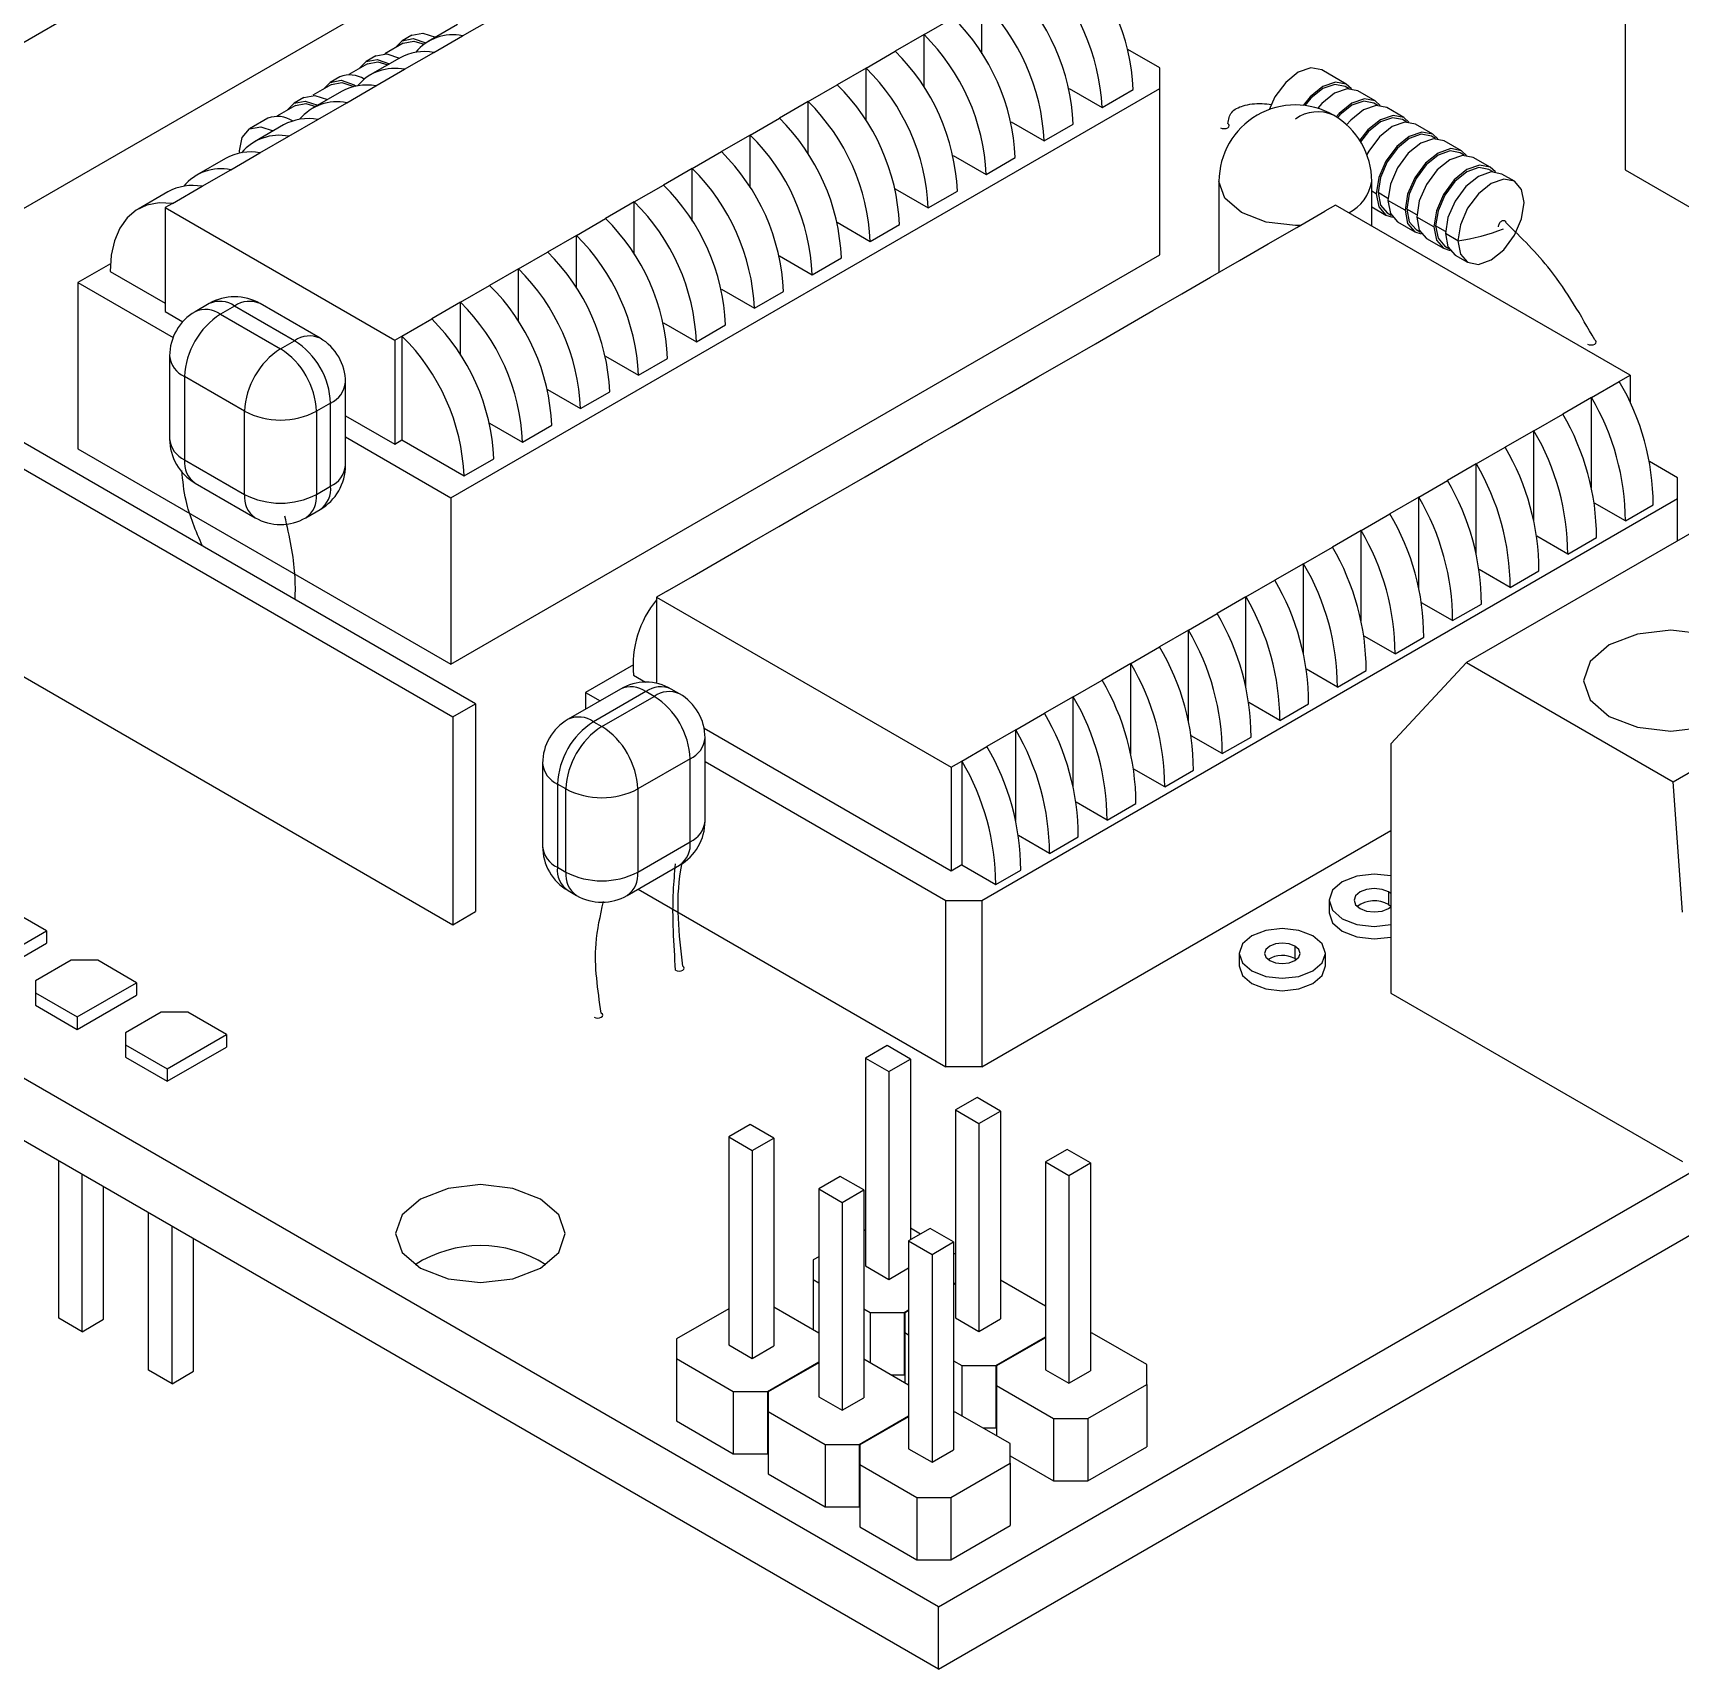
# Model space of a CAD drawing. Header units: millimetres. Extents: x 36 to 151, y 48 to 186.
# Drawn here: x 97.44 to 103.91, y 145.43 to 151.86 of the extents above; entities that cross this region are included whole.
import ezdxf

# ---------------------------------------------------------------- set-up
doc = ezdxf.new("R2010")
doc.units = ezdxf.units.MM

msp = doc.modelspace()

# ---------------------------------------------------------------- linework, layer by layer
at = {"color": 7, "linetype": 'Continuous', "lineweight": 25}
for p, q in [((96.6888, 151.4136), (99.4742, 153.0216)), ((96.6888, 150.7604), (99.4742, 152.3683)), ((103.6937, 152.302), (103.6937, 151.3222)), ((101.1655, 151.778), (101.1655, 151.985)), ((99.1246, 151.8488), (99.2392, 151.915)), ((100.9379, 151.8536), (101.0524, 151.9197)), ((98.9252, 151.8515), (98.8867, 151.8293)), ((99.1043, 151.8932), (98.9897, 151.8271)), ((99.0115, 151.7835), (99.1246, 151.8488)), ((100.9379, 151.8536), (100.8247, 151.7883)), ((100.9379, 151.6466), (100.9379, 151.8536)), ((98.8917, 151.8206), (98.8192, 151.7788)), ((98.8969, 151.7174), (99.0115, 151.7835)), ((100.7102, 151.7222), (100.8247, 151.7883)), ((101.8642, 151.7235), (101.7393, 151.7956)), ((98.7503, 151.739), (98.6778, 151.6972)), ((98.7838, 151.7699), (98.7453, 151.7476)), ((98.8766, 151.7618), (98.762, 151.6957)), ((100.7102, 151.7222), (100.597, 151.6568)), ((100.7102, 151.5151), (100.7102, 151.7222)), ((101.8642, 151.6418), (101.8642, 151.7235)), ((98.6088, 151.6573), (98.5364, 151.6155)), ((98.6424, 151.6883), (98.6038, 151.666)), ((98.7838, 151.6521), (98.8969, 151.7174)), ((100.4825, 151.5907), (100.597, 151.6568)), ((102.5973, 151.6589), (102.5005, 151.7148)), ((98.501, 151.6066), (98.4624, 151.5844)), ((98.6489, 151.6303), (98.5344, 151.5642)), ((98.6692, 151.5859), (98.7838, 151.6521)), ((99.0789, 150.0339), (101.8642, 151.6418)), ((100.4825, 151.5907), (100.3693, 151.5254)), ((100.4825, 151.3837), (100.4825, 151.5907)), ((101.5078, 151.6421), (101.6373, 151.5673)), ((101.6373, 151.5673), (101.7599, 151.6381)), ((101.8642, 150.9886), (101.8642, 151.6418)), ((102.6081, 151.6411), (102.5923, 151.6502)), ((102.7105, 151.5936), (102.643, 151.6325)), ((98.3595, 151.525), (98.2878, 151.4836)), ((98.4674, 151.5757), (98.3949, 151.5339)), ((98.5561, 151.5206), (98.6692, 151.5859)), ((100.2548, 151.4593), (100.3693, 151.5254)), ((102.7213, 151.5758), (102.7055, 151.5849)), ((102.8236, 151.5283), (102.7562, 151.5672)), ((98.4212, 151.4989), (98.3067, 151.4328)), ((98.4415, 151.4545), (98.5561, 151.5206)), ((100.2548, 151.4593), (100.1417, 151.394)), ((100.2548, 151.2522), (100.2548, 151.4593)), ((101.2801, 151.5107), (101.4096, 151.4359)), ((101.4096, 151.4359), (101.5242, 151.502)), ((102.8344, 151.5105), (102.8186, 151.5196)), ((102.9367, 151.4629), (102.8693, 151.5019)), ((98.3284, 151.3892), (98.4415, 151.4545)), ((102.9475, 151.4452), (102.9317, 151.4543)), ((103.0499, 151.3976), (102.9824, 151.4366)), ((106.634, 151.4442), (103.0696, 149.3865)), ((98.1935, 151.3675), (98.079, 151.3013)), ((98.2139, 151.3231), (98.3284, 151.3892)), ((100.0271, 151.3278), (100.1417, 151.394)), ((101.0524, 151.3792), (101.1819, 151.3044)), ((101.1819, 151.3044), (101.2965, 151.3706)), ((103.0607, 151.3798), (103.0449, 151.389)), ((103.163, 151.3323), (103.0956, 151.3713)), ((98.1007, 151.2578), (98.2139, 151.3231)), ((100.0271, 151.3278), (99.914, 151.2625)), ((100.0271, 151.1208), (100.0271, 151.3278)), ((102.097, 151.2772), (102.097, 150.9197)), ((102.697, 151.1021), (102.697, 151.2772)), ((103.1738, 151.3145), (103.158, 151.3237)), ((103.2578, 151.2776), (103.2087, 151.3059)), ((103.6937, 151.3222), (105.0581, 150.5345)), ((97.9658, 151.236), (97.8491, 151.1686)), ((97.984, 151.1903), (98.1007, 151.2578)), ((99.7994, 151.1964), (99.914, 151.2625)), ((100.8247, 151.2478), (100.9542, 151.173)), ((100.9542, 151.173), (101.0688, 151.2391)), ((102.715, 151.2288), (102.697, 151.2392)), ((102.7609, 151.2105), (102.7221, 151.2329)), ((102.8281, 151.1635), (102.7607, 151.2024)), ((95.678, 151.1414), (99.0867, 149.1736)), ((99.1755, 149.2248), (95.7668, 151.1927)), ((97.984, 151.1903), (97.9557, 151.174)), ((97.9557, 151.174), (98.8582, 150.653)), ((97.9557, 151.174), (97.9557, 150.7657)), ((99.7994, 151.1964), (99.6863, 151.1311)), ((99.7994, 150.9894), (99.7994, 151.1964)), ((102.4033, 151.0965), (102.5126, 151.1596)), ((102.555, 151.1841), (102.5126, 151.1596)), ((103.7125, 150.5159), (102.555, 151.1841)), ((102.697, 151.177), (102.753, 151.1447)), ((102.758, 151.1534), (102.7738, 151.1443)), ((102.874, 151.1452), (102.8352, 151.1676)), ((102.9413, 151.0982), (102.8738, 151.1371)), ((99.5717, 151.065), (99.6863, 151.1311)), ((100.597, 151.1163), (100.7266, 151.0415)), ((100.7266, 151.0415), (100.8411, 151.1077)), ((102.2902, 151.0312), (102.4033, 151.0965)), ((102.7987, 151.1183), (102.8662, 151.0794)), ((102.8712, 151.0881), (102.887, 151.0789)), ((102.9871, 151.0799), (102.9483, 151.1023)), ((103.036, 151.0435), (102.9869, 151.0718)), ((99.5717, 151.065), (99.4586, 150.9996)), ((99.5717, 150.8579), (99.5717, 151.065)), ((102.177, 150.9659), (102.2902, 151.0312)), ((102.9119, 151.053), (102.9793, 151.0141)), ((102.9843, 151.0227), (103.0001, 151.0136)), ((100.9941, 145.6776), (91.8032, 150.9834)), ((97.7406, 150.9535), (97.6132, 150.88)), ((99.0789, 149.3807), (101.8642, 150.9886)), ((99.344, 150.9335), (99.4586, 150.9996)), ((100.3693, 150.9849), (100.4989, 150.9101)), ((100.4989, 150.9101), (100.6134, 150.9762)), ((102.0639, 150.9005), (102.177, 150.9659)), ((103.025, 150.9877), (103.0741, 150.9594)), ((103.8811, 148.9181), (107.4455, 150.9757)), ((97.6132, 150.88), (97.9869, 150.6643)), ((97.6132, 150.88), (97.6132, 150.2267)), ((97.7399, 150.923), (97.9557, 150.7984)), ((99.344, 150.9335), (99.2309, 150.8682)), ((99.344, 150.7265), (99.344, 150.9335)), ((101.9507, 150.8352), (102.0639, 150.9005)), ((99.1163, 150.8021), (99.2309, 150.8682)), ((100.1416, 150.8534), (100.2712, 150.7787)), ((100.2712, 150.7787), (100.3857, 150.8448)), ((101.8376, 150.7699), (101.9507, 150.8352)), ((97.9557, 150.7657), (98.0249, 150.7258)), ((98.1287, 150.797), (98.0733, 150.765)), ((98.2287, 150.7871), (98.1733, 150.7551)), ((98.1733, 150.7551), (98.4091, 150.619)), ((98.4645, 150.651), (98.2287, 150.7871)), ((98.5645, 150.6609), (98.3287, 150.797)), ((99.1163, 150.8021), (99.0032, 150.7368)), ((99.1163, 150.595), (99.1163, 150.8021)), ((101.7245, 150.7046), (101.8376, 150.7699)), ((100.9941, 145.4327), (91.8032, 150.7385)), ((98.8864, 150.6693), (99.0032, 150.7368)), ((99.9139, 150.722), (100.0435, 150.6472)), ((100.0435, 150.6472), (100.158, 150.7133)), ((101.6113, 150.6393), (101.7245, 150.7046)), ((98.4091, 150.619), (98.4645, 150.651)), ((98.8582, 150.653), (98.8864, 150.6693)), ((98.8582, 150.653), (98.8582, 150.2447)), ((98.8864, 150.6693), (98.8864, 150.2611)), ((101.4982, 150.574), (101.6113, 150.6393)), ((97.9733, 150.5918), (97.9733, 150.2652)), ((99.6862, 150.5906), (99.8158, 150.5158)), ((99.8158, 150.5158), (99.9304, 150.5819)), ((101.3851, 150.5087), (101.4982, 150.574)), ((98.2677, 150.3741), (98.0319, 150.5102)), ((98.0319, 150.5102), (98.0319, 150.1836)), ((101.2719, 150.4434), (101.3851, 150.5087)), ((103.5608, 150.4283), (103.67, 150.4914)), ((103.67, 150.4914), (103.7125, 150.5159)), ((103.7125, 150.5159), (103.7125, 150.4079)), ((98.6645, 150.1611), (98.6645, 150.4877)), ((99.4586, 150.4591), (99.5881, 150.3843)), ((99.5881, 150.3843), (99.7027, 150.4505)), ((101.1588, 150.378), (101.2719, 150.4434)), ((103.5608, 150.4283), (103.4476, 150.363)), ((103.5608, 150.0728), (103.5608, 150.4283)), ((98.2677, 150.0475), (98.2677, 150.3741)), ((98.6059, 150.406), (98.5505, 150.3741)), ((98.5505, 150.3741), (98.5505, 150.0475)), ((98.6059, 150.0794), (98.6059, 150.406)), ((101.0456, 150.3127), (101.1588, 150.378)), ((103.3345, 150.2977), (103.4476, 150.363)), ((95.678, 150.3248), (99.0867, 148.357)), ((98.6645, 150.3566), (98.8582, 150.2447)), ((99.2309, 150.3277), (99.3604, 150.2529)), ((99.3604, 150.2529), (99.475, 150.319)), ((100.9325, 150.2474), (101.0456, 150.3127)), ((103.3345, 150.2977), (103.2213, 150.2324)), ((103.3345, 149.9422), (103.3345, 150.2977)), ((98.6645, 150.2731), (99.0789, 150.0339)), ((98.8582, 150.2447), (98.8864, 150.2611)), ((98.8864, 150.2611), (99.1305, 150.1202)), ((100.8194, 150.1821), (100.9325, 150.2474)), ((103.1082, 150.167), (103.2213, 150.2324)), ((97.6132, 150.2267), (99.0789, 149.3807)), ((98.0319, 150.1836), (98.2677, 150.0475)), ((99.1305, 150.1202), (99.2473, 150.1876)), ((100.7062, 150.1168), (100.8194, 150.1821)), ((103.1082, 150.167), (102.9951, 150.1017)), ((103.1082, 149.8116), (103.1082, 150.167)), ((103.8994, 150.1127), (103.7883, 150.1768)), ((100.5931, 150.0515), (100.7062, 150.1168)), ((102.8819, 150.0364), (102.9951, 150.1017)), ((103.8994, 150.031), (103.8994, 150.1127)), ((98.0733, 150.092), (98.3091, 149.9559)), ((98.5505, 150.0475), (98.6059, 150.0794)), ((100.48, 149.9862), (100.5931, 150.0515)), ((102.8819, 150.0364), (102.7688, 149.9711)), ((102.8819, 149.6809), (102.8819, 150.0364)), ((98.5091, 149.9559), (98.5645, 149.9879)), ((99.0789, 150.0339), (99.0789, 149.3807)), ((100.3668, 149.9209), (100.48, 149.9862)), ((100.9941, 145.6776), (108.5003, 150.0109)), ((101.1646, 148.4522), (103.8994, 150.031)), ((102.6557, 149.9058), (102.7688, 149.9711)), ((103.6938, 149.9432), (103.5721, 150.0135)), ((103.6938, 149.9432), (103.803, 150.0063)), ((103.8994, 149.8656), (103.8994, 150.031)), ((100.2537, 149.8555), (100.3668, 149.9209)), ((102.6557, 149.9058), (102.5425, 149.8405)), ((102.6557, 149.5503), (102.6557, 149.9058)), ((100.1406, 149.7902), (100.2537, 149.8555)), ((103.4675, 149.8126), (103.3458, 149.8829)), ((103.4675, 149.8126), (103.5806, 149.8779)), ((100.0274, 149.7249), (100.1406, 149.7902)), ((102.4294, 149.7752), (102.5425, 149.8405)), ((99.9292, 149.6682), (100.0274, 149.7249)), ((100.9941, 145.4327), (108.5003, 149.7659)), ((102.4294, 149.7752), (102.3163, 149.7099)), ((102.4294, 149.4197), (102.4294, 149.7752)), ((103.2412, 149.682), (103.1195, 149.7522)), ((103.2412, 149.682), (103.3544, 149.7473)), ((99.9292, 149.6682), (99.8868, 149.6437)), ((102.2031, 149.6445), (102.3163, 149.7099)), ((99.8868, 149.6437), (99.8868, 149.305)), ((99.8868, 149.6437), (101.0443, 148.9756)), ((102.2031, 149.6445), (102.09, 149.5792)), ((102.2031, 149.2891), (102.2031, 149.6445)), ((103.0149, 149.5514), (102.8932, 149.6216)), ((103.0149, 149.5514), (103.1281, 149.6167)), ((101.9768, 149.5139), (102.09, 149.5792)), ((101.9768, 149.5139), (101.8637, 149.4486)), ((101.9768, 149.1584), (101.9768, 149.5139)), ((102.7887, 149.4207), (102.667, 149.491)), ((102.7887, 149.4207), (102.9018, 149.486)), ((101.7506, 149.3833), (101.8637, 149.4486)), ((99.796, 149.3779), (99.6079, 149.2692)), ((99.7962, 149.3368), (99.8434, 149.3095)), ((101.7506, 149.3833), (101.6374, 149.318)), ((101.7506, 149.0278), (101.7506, 149.3833)), ((102.5624, 149.2901), (102.4407, 149.3604)), ((102.5624, 149.2901), (102.6755, 149.3554)), ((103.0696, 149.3865), (102.7725, 149.0681)), ((103.0696, 149.3865), (103.8811, 148.9181)), ((99.7447, 149.2827), (99.539, 149.164)), ((99.6079, 149.2692), (99.6646, 149.2365)), ((99.6079, 149.2692), (99.6079, 149.2038)), ((99.8447, 149.2728), (99.639, 149.1541)), ((99.8775, 149.2539), (99.8447, 149.2728)), ((99.9775, 149.2638), (99.9446, 149.2827)), ((101.5243, 149.2527), (101.6374, 149.318)), ((99.0867, 149.1736), (99.1755, 149.2248)), ((99.1755, 149.2248), (99.1755, 148.4083)), ((99.6718, 149.1351), (99.8775, 149.2539)), ((101.5243, 149.2527), (101.4112, 149.1873)), ((101.5243, 148.8972), (101.5243, 149.2527)), ((102.3361, 149.1595), (102.2144, 149.2297)), ((102.3361, 149.1595), (102.4493, 149.2248)), ((99.0867, 149.1736), (99.0867, 148.357)), ((99.639, 149.1541), (99.6718, 149.1351)), ((101.298, 149.122), (101.4112, 149.1873)), ((101.0443, 148.5673), (100.0741, 149.1274)), ((100.0775, 148.7639), (100.0775, 149.0906)), ((101.298, 149.122), (101.1849, 149.0567)), ((101.298, 148.7666), (101.298, 149.122)), ((102.1098, 149.0289), (101.9881, 149.0991)), ((102.1098, 149.0289), (102.223, 149.0942)), ((102.7725, 149.0681), (102.7725, 148.0882)), ((100.0189, 149.0089), (99.8132, 148.8902)), ((100.0189, 148.6823), (100.0189, 149.0089)), ((101.0443, 148.9756), (101.0867, 149)), ((101.0867, 149), (101.1849, 149.0567)), ((101.0867, 149), (101.0867, 148.5918)), ((99.439, 148.9908), (99.439, 148.6641)), ((100.0775, 148.9981), (101.0231, 148.4522)), ((101.0443, 148.9756), (101.0443, 148.5673)), ((101.8836, 148.8982), (101.7619, 148.9685)), ((101.8836, 148.8982), (101.9967, 148.9635)), ((99.5304, 148.8902), (99.4975, 148.9091)), ((99.4975, 148.9091), (99.4975, 148.5825)), ((99.5304, 148.5635), (99.5304, 148.8902)), ((99.8132, 148.8902), (99.8132, 148.5635)), ((103.9182, 148.4067), (103.8811, 148.9181)), ((101.6573, 148.7676), (101.5356, 148.8379)), ((101.6573, 148.7676), (101.7704, 148.8329)), ((99.8132, 148.5635), (100.0189, 148.6823)), ((101.1646, 147.799), (102.7725, 148.7272)), ((101.431, 148.637), (101.3093, 148.7072)), ((101.431, 148.637), (101.5442, 148.7023)), ((99.4975, 148.5825), (99.5304, 148.5635)), ((99.7718, 148.472), (99.9775, 148.5907)), ((101.0867, 148.5918), (101.0443, 148.5673)), ((101.0867, 148.5918), (101.2197, 148.515)), ((101.2197, 148.515), (101.3179, 148.5717)), ((99.539, 148.4909), (99.5718, 148.472)), ((99.8146, 148.4967), (101.0231, 147.799)), ((102.7636, 148.4854), (102.7636, 148.4364)), ((97.4896, 148.3332), (97.3372, 148.4212)), ((101.0231, 147.799), (101.0231, 148.4522)), ((101.0231, 148.4522), (101.1646, 148.4522)), ((101.1646, 148.4522), (101.1646, 147.799)), ((102.5293, 148.453), (102.5293, 148.404)), ((102.7636, 148.4364), (102.7725, 148.4303)), ((99.0867, 148.357), (99.1755, 148.4083)), ((97.2569, 148.1989), (97.4896, 148.3332)), ((97.4896, 148.3332), (97.4896, 148.2842)), ((97.2569, 148.1499), (97.4896, 148.2842)), ((102.1764, 148.2442), (102.1764, 148.1952)), ((102.395, 148.2726), (102.395, 148.2236)), ((102.395, 148.2236), (102.401, 148.2197)), ((102.5153, 148.1952), (102.5153, 148.2442)), ((97.5867, 148.2171), (97.4466, 148.1363)), ((97.6907, 148.2171), (97.5867, 148.2171)), ((97.8432, 148.1291), (97.6907, 148.2171)), ((97.4466, 148.1363), (97.4466, 148.0893)), ((97.6104, 147.9948), (97.8432, 148.1291)), ((97.8432, 148.1291), (97.8432, 148.0801)), ((97.4466, 148.0893), (97.6104, 147.9948)), ((97.4466, 148.0893), (97.4466, 148.0403)), ((97.4466, 148.0403), (97.6104, 147.9458)), ((97.6104, 147.9458), (97.8432, 148.0801)), ((102.7725, 148.0882), (103.9182, 147.4269)), ((97.6104, 147.9948), (97.6104, 147.9458)), ((97.9402, 148.013), (97.8002, 147.9322)), ((98.0443, 148.013), (97.9402, 148.013)), ((98.1967, 147.925), (98.0443, 148.013)), ((97.8002, 147.9322), (97.8002, 147.8852)), ((97.964, 147.7906), (98.1967, 147.925)), ((98.1967, 147.925), (98.1967, 147.876)), ((97.8002, 147.8852), (97.8002, 147.8362)), ((97.8002, 147.8852), (97.964, 147.7906)), ((97.8002, 147.8362), (97.964, 147.7417)), ((97.964, 147.7417), (98.1967, 147.876)), ((100.7927, 147.8821), (100.7078, 147.8331)), ((100.8846, 147.829), (100.7927, 147.8821)), ((97.964, 147.7906), (97.964, 147.7417)), ((100.7078, 147.8331), (100.7998, 147.78)), ((100.7078, 147.8331), (100.7078, 147.0166)), ((100.7998, 147.78), (100.8846, 147.829)), ((100.7998, 147.78), (100.7998, 146.9635)), ((100.8846, 147.829), (100.8846, 147.1187)), ((101.1646, 147.799), (101.0231, 147.799)), ((101.1462, 147.678), (101.0614, 147.629)), ((101.2382, 147.6249), (101.1462, 147.678)), ((101.0614, 147.629), (101.0614, 146.8125)), ((101.0614, 147.629), (101.1533, 147.5759)), ((101.1533, 147.5759), (101.2382, 147.6249)), ((101.1533, 147.5759), (101.1533, 146.7594)), ((101.2382, 147.6249), (101.2382, 146.8084)), ((100.2553, 147.5718), (100.1704, 147.5229)), ((100.1704, 147.5229), (100.2623, 147.4698)), ((100.1704, 147.5229), (100.1704, 146.7063)), ((100.3472, 147.5188), (100.2553, 147.5718)), ((100.2623, 147.4698), (100.3472, 147.5188)), ((100.3472, 147.5188), (100.3472, 146.7022)), ((100.2623, 147.4698), (100.2623, 146.6533)), ((101.4998, 147.4739), (101.4149, 147.4249)), ((101.5917, 147.4208), (101.4998, 147.4739)), ((97.5373, 146.8107), (97.5373, 147.4283)), ((101.4149, 147.4249), (101.5069, 147.3718)), ((101.4149, 147.4249), (101.4149, 146.6084)), ((101.5069, 147.3718), (101.5917, 147.4208)), ((101.5917, 147.4208), (101.5917, 146.6043)), ((97.6292, 146.7576), (97.6292, 147.3752)), ((97.7141, 146.8066), (97.7141, 147.3262)), ((100.6088, 147.3677), (100.524, 147.3188)), ((100.524, 147.3188), (100.6159, 147.2657)), ((100.524, 147.3188), (100.524, 146.5022)), ((100.7008, 147.3147), (100.6088, 147.3677)), ((101.5069, 147.3718), (101.5069, 146.5553)), ((100.6159, 147.2657), (100.7008, 147.3147)), ((100.6159, 147.2657), (100.6159, 146.4492)), ((100.7008, 147.3147), (100.7008, 146.4981)), ((97.8908, 146.6066), (97.8908, 147.2242)), ((97.9828, 146.5535), (97.9828, 147.1711)), ((100.7078, 147.1587), (100.7008, 147.1546)), ((100.9624, 147.1636), (100.8775, 147.1147)), ((100.9244, 147.1417), (100.8846, 147.1646)), ((101.0543, 147.1106), (100.9624, 147.1636)), ((98.0676, 146.6025), (98.0676, 147.1221)), ((100.8775, 147.1147), (100.9695, 147.0616)), ((100.8775, 147.1147), (100.8775, 146.2981)), ((100.9695, 147.0616), (101.0543, 147.1106)), ((100.9695, 147.0616), (100.9695, 146.2451)), ((101.0543, 147.1106), (101.0543, 146.294)), ((101.0614, 147.0626), (101.0543, 147.0667)), ((100.524, 147.0525), (100.502, 147.0399)), ((100.502, 147.0399), (100.502, 146.9626)), ((100.7078, 147.0166), (100.7998, 146.9635)), ((100.7998, 146.9635), (100.8775, 147.0084)), ((100.502, 146.9626), (100.524, 146.9499)), ((100.502, 146.9626), (100.502, 146.765)), ((101.0543, 146.9457), (101.0614, 146.9498)), ((101.0614, 146.9464), (101.0543, 146.9423)), ((101.4149, 146.8585), (101.2382, 146.9605)), ((97.6292, 146.7576), (97.5373, 146.8107)), ((97.6292, 146.7576), (97.7141, 146.8066)), ((100.1704, 146.8484), (99.9646, 146.7296)), ((100.524, 146.7524), (100.3472, 146.8544)), ((100.7008, 146.8478), (100.7258, 146.8334)), ((100.7258, 146.8334), (100.8597, 146.8334)), ((100.7258, 146.8334), (100.7258, 146.6358)), ((100.8597, 146.8334), (100.8775, 146.8436)), ((100.8597, 146.8334), (100.8597, 146.5884)), ((100.8775, 146.8403), (100.8627, 146.8317)), ((100.8627, 146.8317), (100.8627, 146.7544)), ((101.0614, 146.8125), (101.1533, 146.7594)), ((101.1533, 146.7594), (101.2382, 146.8084)), ((100.8627, 146.7544), (100.8775, 146.7458)), ((100.8627, 146.7544), (100.8627, 146.5568)), ((101.2204, 146.6252), (101.4149, 146.7375)), ((101.4149, 146.7341), (101.2233, 146.6235)), ((101.5982, 146.7527), (101.5917, 146.7527)), ((101.8134, 146.6285), (101.5982, 146.7527)), ((99.9646, 146.7296), (99.9646, 146.6523)), ((100.1704, 146.7063), (100.2623, 146.6533)), ((100.2623, 146.6533), (100.3472, 146.7022)), ((97.9828, 146.5535), (97.8908, 146.6066)), ((99.9646, 146.6523), (100.1884, 146.5231)), ((99.9646, 146.6523), (99.9646, 146.4074)), ((100.3223, 146.5231), (100.524, 146.6395)), ((100.524, 146.6361), (100.3253, 146.5214)), ((100.8775, 146.5483), (100.7008, 146.6503)), ((101.0543, 146.6437), (101.0865, 146.6252)), ((101.0865, 146.6252), (101.2204, 146.6252)), ((101.0865, 146.6252), (101.0865, 146.4276)), ((101.2204, 146.6252), (101.2204, 146.3802)), ((101.2233, 146.6235), (101.2233, 146.5462)), ((101.4149, 146.6084), (101.5069, 146.5553)), ((101.8134, 146.5512), (101.8134, 146.6285)), ((97.9828, 146.5535), (98.0676, 146.6025)), ((100.808, 146.5884), (100.8597, 146.5884)), ((100.8597, 146.5884), (100.8627, 146.5901)), ((101.2233, 146.5462), (101.4471, 146.417)), ((101.2233, 146.5462), (101.2233, 146.3487)), ((101.5069, 146.5553), (101.5917, 146.6043)), ((101.581, 146.417), (101.8134, 146.5512)), ((101.8134, 146.5512), (101.8134, 146.3062)), ((100.1884, 146.5231), (100.1884, 146.2782)), ((100.1884, 146.5231), (100.3223, 146.5231)), ((100.3223, 146.5231), (100.3223, 146.2782)), ((100.3253, 146.5214), (100.3253, 146.4441)), ((100.524, 146.5022), (100.6159, 146.4492)), ((100.6159, 146.4492), (100.7008, 146.4981)), ((100.3253, 146.4441), (100.5491, 146.3149)), ((100.3253, 146.4441), (100.3253, 146.1992)), ((100.683, 146.3149), (100.8775, 146.4273)), ((100.8775, 146.4239), (100.6859, 146.3132)), ((101.0608, 146.4424), (101.0543, 146.4424)), ((101.276, 146.3182), (101.0608, 146.4424)), ((101.4471, 146.417), (101.4471, 146.172)), ((101.4471, 146.417), (101.581, 146.417)), ((101.581, 146.417), (101.581, 146.172)), ((99.9646, 146.4074), (100.1884, 146.2782)), ((101.1686, 146.3802), (101.2204, 146.3802)), ((101.2204, 146.3802), (101.2233, 146.3819)), ((100.5491, 146.3149), (100.5491, 146.07)), ((100.5491, 146.3149), (100.683, 146.3149)), ((100.683, 146.3149), (100.683, 146.07)), ((100.6859, 146.3132), (100.6859, 146.236)), ((100.8775, 146.2981), (100.9695, 146.2451)), ((100.9695, 146.2451), (101.0543, 146.294)), ((101.276, 146.2409), (101.276, 146.3182)), ((101.581, 146.172), (101.8134, 146.3062)), ((100.1884, 146.2782), (100.3223, 146.2782)), ((100.3223, 146.2782), (100.3253, 146.2798)), ((100.6859, 146.236), (100.9097, 146.1068)), ((100.6859, 146.236), (100.6859, 145.991)), ((101.0436, 146.1068), (101.276, 146.2409)), ((101.276, 146.2708), (101.4471, 146.172)), ((101.276, 146.2409), (101.276, 145.996)), ((100.3253, 146.1992), (100.5491, 146.07)), ((101.4471, 146.172), (101.581, 146.172)), ((100.9097, 146.1068), (101.0436, 146.1068)), ((100.9097, 146.1068), (100.9097, 145.8618)), ((101.0436, 146.1068), (101.0436, 145.8618)), ((100.5491, 146.07), (100.683, 146.07)), ((100.683, 146.07), (100.6859, 146.0717)), ((100.6859, 145.991), (100.9097, 145.8618)), ((101.0436, 145.8618), (101.276, 145.996)), ((100.9097, 145.8618), (101.0436, 145.8618)), ((100.9941, 145.4327), (100.9941, 145.6776))]:
    msp.add_line(p, q, dxfattribs=at)
at = {"color": 7, "linetype": 'Continuous', "lineweight": 25, "flags": 128}
for points in [[(98.9252, 151.8515), (98.9688, 151.86), (99.018, 151.8434)], [(98.8613, 151.8031), (98.8867, 151.8293), (98.9303, 151.8378), (98.9798, 151.8209)], [(98.8917, 151.8206), (98.933, 151.8286), (98.9732, 151.8163)], [(98.7198, 151.7214), (98.7452, 151.7476), (98.7888, 151.7561), (98.838, 151.7395)], [(98.7503, 151.739), (98.7915, 151.747), (98.8306, 151.7352)], [(98.7838, 151.7699), (98.8274, 151.7784), (98.8766, 151.7618)], [(102.5005, 151.7148), (102.4584, 151.7229), (102.4087, 151.7057), (102.359, 151.6655), (102.3168, 151.6087), (102.2936, 151.5588)], [(98.5784, 151.6398), (98.6038, 151.666), (98.6474, 151.6745), (98.6988, 151.6566), (98.707, 151.6516)], [(98.6088, 151.6573), (98.6501, 151.6654), (98.697, 151.6494)], [(102.6173, 151.6407), (102.5973, 151.6589), (102.5552, 151.6671), (102.5055, 151.6498), (102.4558, 151.6097), (102.4281, 151.5756)], [(102.5923, 151.6502), (102.5525, 151.658), (102.5055, 151.6416), (102.4585, 151.6037), (102.4347, 151.5749)], [(98.437, 151.5581), (98.4624, 151.5844), (98.506, 151.5928), (98.5552, 151.5762)], [(98.501, 151.6066), (98.5445, 151.6151), (98.5937, 151.5985)], [(102.643, 151.6325), (102.6009, 151.6407), (102.5512, 151.6234), (102.5015, 151.5833), (102.4848, 151.5641)], [(102.7304, 151.5754), (102.7105, 151.5936), (102.6683, 151.6017), (102.6186, 151.5845), (102.5689, 151.5443), (102.557, 151.531)], [(102.7055, 151.5849), (102.6656, 151.5926), (102.6186, 151.5763), (102.5716, 151.5384), (102.5621, 151.5277)], [(98.4674, 151.5757), (98.5087, 151.5837), (98.5477, 151.5719)], [(102.7562, 151.5672), (102.714, 151.5754), (102.6643, 151.5581), (102.6146, 151.518), (102.5985, 151.4995)], [(102.8436, 151.5101), (102.8236, 151.5282), (102.7815, 151.5364), (102.7318, 151.5192), (102.682, 151.479), (102.65, 151.4385)], [(102.8186, 151.5196), (102.7788, 151.5273), (102.7318, 151.511), (102.6847, 151.4731), (102.6534, 151.4331)], [(98.2487, 151.3881), (98.2485, 151.3966), (98.2587, 151.4501), (98.2878, 151.4836), (98.3314, 151.492), (98.3806, 151.4754)], [(102.103, 151.488), (102.1095, 151.4855), (102.1171, 151.4846), (102.1248, 151.4855), (102.1313, 151.488), (102.1356, 151.4917), (102.1371, 151.4962), (102.1356, 151.5006), (102.1313, 151.5043)], [(102.8693, 151.5019), (102.8272, 151.5101), (102.7774, 151.4928), (102.7277, 151.4527), (102.6856, 151.3958), (102.6781, 151.3821)], [(102.9567, 151.4448), (102.9368, 151.4629), (102.8946, 151.4711), (102.8449, 151.4538), (102.7952, 151.4137), (102.753, 151.3569), (102.7249, 151.2919), (102.715, 151.2288)], [(102.9317, 151.4543), (102.8919, 151.462), (102.8449, 151.4457), (102.7979, 151.4077), (102.758, 151.354), (102.7314, 151.2926), (102.7221, 151.2329)], [(102.9824, 151.4366), (102.9403, 151.4447), (102.8906, 151.4275), (102.8409, 151.3873), (102.7987, 151.3305), (102.7706, 151.2656), (102.7607, 151.2024)], [(103.0698, 151.3794), (103.0499, 151.3976), (103.0077, 151.4058), (102.958, 151.3885), (102.9083, 151.3484), (102.8662, 151.2916), (102.838, 151.2266), (102.8281, 151.1635)], [(103.0449, 151.389), (103.005, 151.3967), (102.958, 151.3804), (102.911, 151.3424), (102.8712, 151.2887), (102.8445, 151.2273), (102.8352, 151.1676)], [(103.0956, 151.3713), (103.0534, 151.3794), (103.0037, 151.3622), (102.954, 151.322), (102.9119, 151.2652), (102.8837, 151.2003), (102.8738, 151.1371)], [(103.183, 151.3141), (103.163, 151.3323), (103.1209, 151.3405), (103.0712, 151.3232), (103.0215, 151.2831), (102.9793, 151.2262), (102.9511, 151.1613), (102.9413, 151.0982)], [(103.158, 151.3237), (103.1182, 151.3314), (103.0712, 151.3151), (103.0242, 151.2771), (102.9843, 151.2234), (102.9577, 151.162), (102.9483, 151.1023)], [(102.4171, 151.1044), (102.397, 151.104), (102.2822, 151.1172), (102.1849, 151.1548), (102.1199, 151.211), (102.097, 151.2772)], [(103.2087, 151.3059), (103.1666, 151.3141), (103.1169, 151.2968), (103.0671, 151.2567), (103.025, 151.1999), (102.9968, 151.1349), (102.9869, 151.0718)], [(103.036, 151.0435), (103.0459, 150.9918), (103.0741, 150.9594), (103.1162, 150.9512), (103.166, 150.9685), (103.2157, 151.0086), (103.2578, 151.0654), (103.286, 151.1304), (103.2959, 151.1935), (103.286, 151.2452), (103.2578, 151.2776), (103.2157, 151.2858), (103.166, 151.2685), (103.1162, 151.2284), (103.0741, 151.1715), (103.0459, 151.1066), (103.036, 151.0435)], [(102.715, 151.2288), (102.7249, 151.1771), (102.753, 151.1447), (102.7788, 151.1365)], [(102.7221, 151.2329), (102.7314, 151.184), (102.758, 151.1534), (102.758, 151.1534)], [(102.7607, 151.2024), (102.7706, 151.1507), (102.7987, 151.1183), (102.7987, 151.1183)], [(97.984, 151.1903), (97.932, 151.1929), (97.8842, 151.1841), (97.8419, 151.1642), (97.8059, 151.1337), (97.7771, 151.0933), (97.7562, 151.0439), (97.7437, 150.9866), (97.7399, 150.923)], [(102.8281, 151.1635), (102.838, 151.1118), (102.8662, 151.0794), (102.8919, 151.0712)], [(102.8352, 151.1676), (102.8445, 151.1187), (102.8712, 151.0881), (102.8712, 151.0881)], [(102.8738, 151.1371), (102.8837, 151.0854), (102.9119, 151.053), (102.9119, 151.053)], [(102.9413, 151.0982), (102.9511, 151.0465), (102.9793, 151.0141), (103.005, 151.0059)], [(102.9483, 151.1023), (102.9577, 151.0534), (102.9843, 151.0227), (102.9843, 151.0227)], [(102.9869, 151.0718), (102.9968, 151.0201), (103.025, 150.9877), (103.025, 150.9877)], [(103.5455, 150.6381), (103.5519, 150.6355), (103.5596, 150.6347), (103.5673, 150.6355), (103.5737, 150.6381), (103.5781, 150.6418), (103.5796, 150.6462), (103.5781, 150.6506), (103.5737, 150.6544)], [(103.6298, 149.1753), (103.7413, 149.1323), (103.8728, 149.1172), (104.0043, 149.1323), (104.1157, 149.1753), (104.1902, 149.2397), (104.2164, 149.3156), (104.1902, 149.3915), (104.1157, 149.4559), (104.0043, 149.4989), (103.8728, 149.514), (103.7413, 149.4989), (103.6298, 149.4559), (103.5553, 149.3915), (103.5291, 149.3156), (103.5553, 149.2397), (103.6298, 149.1753)], [(102.7725, 148.5487), (102.7074, 148.5558), (102.6392, 148.548), (102.5814, 148.5257), (102.5428, 148.4923), (102.5293, 148.453), (102.5428, 148.4136), (102.5814, 148.3802), (102.6392, 148.3579), (102.7074, 148.3501), (102.7725, 148.3572)], [(102.7725, 148.4793), (102.7636, 148.4854), (102.7378, 148.4954), (102.7074, 148.4989), (102.677, 148.4954), (102.6512, 148.4854), (102.634, 148.4705), (102.6279, 148.453), (102.634, 148.4354), (102.6512, 148.4205), (102.677, 148.4106), (102.7074, 148.4071), (102.7378, 148.4106), (102.7636, 148.4205), (102.7725, 148.4266)], [(102.5293, 148.404), (102.5428, 148.3646), (102.5814, 148.3313), (102.6392, 148.309), (102.7074, 148.3011), (102.7725, 148.3082)], [(102.4656, 148.3134), (102.4107, 148.3346), (102.3458, 148.3421), (102.281, 148.3346), (102.226, 148.3134), (102.1893, 148.2817), (102.1764, 148.2442), (102.1893, 148.2068), (102.226, 148.1751), (102.281, 148.1538), (102.3458, 148.1464), (102.4107, 148.1538), (102.4656, 148.1751), (102.5024, 148.2068), (102.5153, 148.2442), (102.5024, 148.2817), (102.4656, 148.3134)], [(102.395, 148.2726), (102.3725, 148.2813), (102.3458, 148.2844), (102.3192, 148.2813), (102.2966, 148.2726), (102.2815, 148.2596), (102.2763, 148.2442), (102.2815, 148.2289), (102.2966, 148.2158), (102.3192, 148.2071), (102.3458, 148.2041), (102.3725, 148.2071), (102.395, 148.2158), (102.4101, 148.2289), (102.4154, 148.2442), (102.4101, 148.2596), (102.395, 148.2726)], [(99.9618, 148.1779), (99.9683, 148.1754), (99.9759, 148.1745), (99.9836, 148.1754), (99.99, 148.1779), (99.9944, 148.1816), (99.9959, 148.186), (99.9944, 148.1905), (99.99, 148.1942)], [(102.1764, 148.1952), (102.1893, 148.1578), (102.226, 148.1261), (102.281, 148.1049), (102.3458, 148.0974), (102.4107, 148.1049), (102.4656, 148.1261), (102.5024, 148.1578), (102.5153, 148.1952)], [(99.6412, 147.9933), (99.6477, 147.9908), (99.6554, 147.9899), (99.663, 147.9908), (99.6695, 147.9933), (99.6739, 147.997), (99.6754, 148.0014), (99.6739, 148.0059), (99.6695, 148.0096)], [(98.9591, 147.0072), (99.0673, 146.9655), (99.1948, 146.9508), (99.3224, 146.9655), (99.4305, 147.0072), (99.5028, 147.0696), (99.5282, 147.1433), (99.5028, 147.2169), (99.4305, 147.2793), (99.3224, 147.321), (99.1948, 147.3357), (99.0673, 147.321), (98.9591, 147.2793), (98.8869, 147.2169), (98.8615, 147.1433), (98.8869, 147.0696), (98.9591, 147.0072)]]:
    msp.add_lwpolyline(points, dxfattribs=at)
at = {"color": 7, "linetype": 'Continuous', "lineweight": 25}
for centre, radius, start, end in [((100.9388, 151.602), 0.8219, 2.51749, 45.40789), ((100.8162, 151.5312), 0.8219, 2.51749, 45.40789), ((100.7031, 151.4659), 0.8219, 2.51749, 45.40789), ((100.5885, 151.3998), 0.8219, 2.51749, 45.40789), ((100.4754, 151.3345), 0.8219, 2.51749, 45.40789), ((99.0863, 151.6616), 0.1911, 78.42634, 140.24636), ((100.3609, 151.2683), 0.8219, 2.51749, 45.40789), ((98.9745, 151.5836), 0.2033, 79.5234, 118.78491), ((100.2477, 151.203), 0.8219, 2.51749, 45.40789), ((98.8586, 151.5301), 0.1911, 78.42634, 140.24636), ((100.1332, 151.1369), 0.8219, 2.51749, 45.40789), ((98.6806, 151.5901), 0.1054, 57.24048, 111.28484), ((98.7468, 151.4521), 0.2033, 79.5234, 118.78491), ((100.02, 151.0716), 0.8219, 2.51749, 45.40789), ((98.6309, 151.3987), 0.1911, 78.42634, 140.24636), ((99.9055, 151.0054), 0.8219, 2.51749, 45.40789), ((98.3978, 151.426), 0.1061, 56.42249, 111.14996), ((98.5191, 151.3207), 0.2033, 79.5234, 118.78491), ((99.7923, 150.9401), 0.8219, 2.51749, 45.40789), ((102.397, 151.2772), 0.3, 60.00269, 180), ((102.4849, 151.3995), 0.1509, 65.69288, 125.61758), ((102.397, 151.2772), 0.3, 0, 60.00269), ((99.6778, 150.874), 0.8219, 2.51749, 45.40789), ((98.4032, 151.2672), 0.1911, 78.42634, 140.24636), ((98.2914, 151.1893), 0.2033, 79.5234, 118.78491), ((99.5646, 150.8087), 0.8219, 2.51749, 45.40789), ((98.1755, 151.1358), 0.1911, 78.42634, 140.24636), ((99.4501, 150.7426), 0.8219, 2.51749, 45.40789), ((102.5321, 151.3027), 0.1669, 296.84261, 351.21693), ((98.0638, 151.0578), 0.2033, 79.5234, 118.78491), ((99.337, 150.6772), 0.8219, 2.51749, 45.40789), ((99.2224, 150.6111), 0.8219, 2.51749, 45.40789), ((99.1093, 150.5458), 0.8219, 2.51749, 45.40789), ((102.9094, 151.896), 0.8618, 278.44693, 290.76899), ((98.9947, 150.4797), 0.8219, 2.51749, 45.40789), ((98.8816, 150.4144), 0.8219, 2.51749, 45.40789), ((98.767, 150.3482), 0.8219, 2.51749, 45.40789), ((98.2287, 150.6238), 0.2, 60.00269, 119.99731), ((98.6539, 150.2829), 0.8219, 2.51749, 45.40789), ((98.1733, 150.5918), 0.2, 119.99731, 180), ((98.339, 150.4962), 0.3074, 122.60548, 177.39452), ((98.1148, 150.6733), 0.1006, 54.38242, 114.30712), ((98.1701, 150.7053), 0.1006, 54.38242, 114.30712), ((98.2873, 150.7053), 0.1006, 65.69288, 125.61758), ((98.5393, 150.2168), 0.8219, 2.51749, 45.40789), ((98.4262, 150.1515), 0.8219, 2.51749, 45.40789), ((98.5747, 150.3601), 0.3074, 122.60548, 177.39452), ((98.2435, 150.3601), 0.3074, 2.60548, 57.39452), ((98.5231, 150.5692), 0.1006, 65.69288, 125.61758), ((98.2989, 150.3921), 0.3074, 2.60548, 57.39452), ((98.4645, 150.4877), 0.2, 0, 60.00269), ((98.3094, 150.0841), 0.8219, 2.51749, 45.40789), ((98.0734, 150.6018), 0.1006, 185.6948, 245.62534), ((102.8449, 150.0043), 0.9582, 0.11798, 30.55008), ((98.5644, 150.4977), 0.1006, 294.37466, 354.3052), ((102.7356, 149.9413), 0.9582, 0.11798, 30.55008), ((98.4091, 150.647), 0.3074, 242.60967, 297.39033), ((102.6225, 149.876), 0.9582, 0.11798, 30.55008), ((102.5093, 149.8106), 0.9582, 0.11798, 30.55008), ((98.1733, 150.2652), 0.2, 180, 240.00269), ((98.0725, 150.2745), 0.0996, 185.37614, 245.944), ((102.3962, 149.7453), 0.9582, 0.11798, 30.55008), ((98.1299, 150.1727), 0.0986, 173.70115, 234.98667), ((102.2831, 149.68), 0.9582, 0.11798, 30.55008), ((98.4645, 150.1611), 0.2, 299.99731, 0), ((98.5644, 150.171), 0.1006, 294.37466, 354.3052), ((102.1699, 149.6147), 0.9582, 0.11798, 30.55008), ((98.3668, 150.0371), 0.0997, 174.05984, 234.62798), ((98.4091, 150.3204), 0.3074, 242.60967, 297.39033), ((98.4512, 150.0372), 0.0998, 305.4324, 5.87978), ((98.5079, 150.0686), 0.0986, 305.01333, 6.29885), ((102.0568, 149.5494), 0.9582, 0.11798, 30.55008), ((101.9436, 149.4841), 0.9582, 0.11798, 30.55008), ((98.4091, 150.1291), 0.2, 240.00269, 299.99731), ((101.8305, 149.4188), 0.9582, 0.11798, 30.55008), ((101.7174, 149.3535), 0.9582, 0.11798, 30.55008), ((101.6042, 149.2881), 0.9582, 0.11798, 30.55008), ((101.4911, 149.2228), 0.9582, 0.11798, 30.55008), ((100.2019, 149.3753), 0.4075, 140.64354, 185.43171), ((101.378, 149.1575), 0.9582, 0.11798, 30.55008), ((101.2648, 149.0922), 0.9582, 0.11798, 30.55008), ((101.1517, 149.0269), 0.9582, 0.11798, 30.55008), ((101.0385, 148.9616), 0.9582, 0.11798, 30.55008), ((100.9254, 148.8963), 0.9582, 0.11798, 30.55008), ((99.8447, 149.1095), 0.2, 60.00269, 119.99731), ((99.7861, 149.191), 0.1006, 54.38242, 114.30712), ((99.9032, 149.191), 0.1006, 65.69288, 125.61758), ((99.9361, 149.1721), 0.1006, 65.69288, 125.61758), ((99.8775, 149.0906), 0.2, 0, 60.00269), ((100.8123, 148.8309), 0.9582, 0.11798, 30.55008), ((99.7119, 148.9949), 0.3074, 2.60548, 57.39452), ((100.6991, 148.7656), 0.9582, 0.11798, 30.55008), ((99.639, 148.9908), 0.2, 119.99731, 180), ((99.8046, 148.8951), 0.3074, 122.60548, 177.39452), ((99.8374, 148.8762), 0.3074, 122.60548, 177.39452), ((99.5804, 149.0723), 0.1006, 54.38242, 114.30712), ((99.5062, 148.8762), 0.3074, 2.60548, 57.39452), ((100.586, 148.7003), 0.9582, 0.11798, 30.55008), ((99.9774, 149.1005), 0.1006, 294.37466, 354.3052), ((100.4729, 148.635), 0.9582, 0.11798, 30.55008), ((100.2616, 148.513), 0.9582, 0.11798, 30.55008), ((100.3597, 148.5697), 0.9582, 0.11798, 30.55008), ((99.539, 149.0007), 0.1006, 185.6948, 245.62534), ((99.6718, 149.1631), 0.3074, 242.60967, 297.39033), ((99.8775, 148.7639), 0.2, 299.99731, 0), ((99.9774, 148.7739), 0.1006, 294.37466, 354.3052), ((99.9209, 148.6715), 0.0986, 305.01333, 6.29885), ((99.639, 148.6641), 0.2, 180, 240.00269), ((99.539, 148.6741), 0.1006, 185.6948, 245.62534), ((99.5927, 148.5704), 0.0959, 172.74417, 235.94365), ((99.6295, 148.5532), 0.0997, 174.05974, 234.62808), ((99.6718, 148.8365), 0.3074, 242.60967, 297.39033), ((99.7152, 148.5527), 0.0986, 305.01333, 6.29885), ((99.6718, 148.6452), 0.2, 240.00269, 299.99731), ((102.7081, 148.3363), 0.1145, 60.99727, 126.37767), ((102.3461, 148.134), 0.1021, 61.40149, 122.88454), ((99.1948, 146.6209), 0.4754, 57.26505, 122.73495)]:
    msp.add_arc(centre, radius, start, end, dxfattribs=at)
for points, knots in [([(102.1313, 151.5043), (102.1346, 151.5202), (102.1414, 151.5529), (102.1923, 151.5776), (102.2485, 151.5855), (102.2909, 151.581), (102.3033, 151.5797)], [0, 0, 0, 0, 0.264556, 0.545634, 0.867387, 1, 1, 1, 1]), ([(103.1958, 151.0989), (103.1957, 151.1011), (103.1957, 151.1056), (103.1989, 151.1125), (103.2033, 151.1181), (103.2085, 151.122), (103.2138, 151.124), (103.2187, 151.1237), (103.2227, 151.1209), (103.2238, 151.117), (103.2243, 151.115)], [0, 0, 0, 0, 0.124249, 0.248692, 0.373962, 0.499803, 0.625691, 0.751078, 0.87566, 1, 1, 1, 1]), ([(103.5737, 150.6544), (103.5191, 150.7501), (103.4188, 150.9255), (103.2851, 151.0558), (103.2243, 151.115)], [0, 0, 0, 0, 0.5455941, 1, 1, 1, 1]), ([(98.1023, 149.8444), (98.0768, 149.9038), (98.0346, 150.0022), (98.0253, 150.1016), (98.0216, 150.1411)], [0, 0, 0, 0, 0.6030621, 1, 1, 1, 1]), ([(98.4668, 149.634), (98.4675, 149.6652), (98.4687, 149.7222), (98.4534, 149.8437), (98.4353, 149.9224), (98.4261, 149.9622)], [0, 0, 0, 0, 0.373097, 0.683232, 1, 1, 1, 1]), ([(99.9618, 148.1779), (99.9549, 148.2819), (99.9457, 148.423), (99.9581, 148.5601), (99.9614, 148.5961)], [0, 0, 0, 0, 0.737331, 1, 1, 1, 1]), ([(99.99, 148.1942), (99.9755, 148.3191), (99.9598, 148.4532), (99.9855, 148.5908), (99.9873, 148.6003)], [0, 0, 0, 0, 0.9314845, 1, 1, 1, 1]), ([(99.6695, 148.0096), (99.6558, 148.1012), (99.6335, 148.25), (99.6657, 148.3926), (99.678, 148.4475)], [0, 0, 0, 0, 0.61558, 1, 1, 1, 1])]:
    msp.add_open_spline(points, degree=3, knots=knots, dxfattribs=at)

doc.saveas('drawing.dxf')
